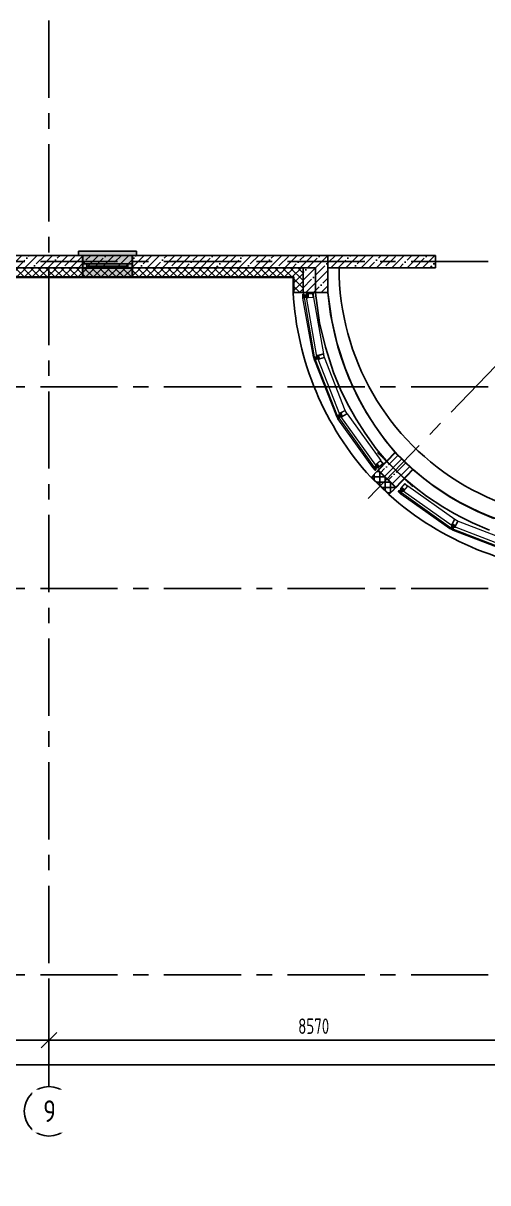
# Model space of a CAD drawing. Header units: millimetres. Extents: x -9318 to 9016603, y 0 to 838141.
# Drawn here: x 88989 to 96511, y 628245 to 647010 of the extents above; entities that cross this region are included whole.
import ezdxf
from ezdxf import colors
from ezdxf.entities.mleader import LeaderData, LeaderLine
from ezdxf.math import Vec2, Vec3

# ---------------------------------------------------------------- set-up
doc = ezdxf.new("R2010")
doc.units = ezdxf.units.MM
doc.linetypes.add('CENTER', pattern=[2, 1.25, -0.25, 0.25, -0.25])
doc.layers.get('Defpoints').update_dxf_attribs({"color": 8})
for name, color, linetype, lineweight in [('АР_Перегородки витражные', 152, 'Continuous', 13), ('АР_Сущ Несущая стена', 202, 'Continuous', 30), ('АР_Штриховка монолит', 250, 'Continuous', 9)]:
    doc.layers.add(name, color=color, linetype=linetype, lineweight=lineweight)
doc.styles.add('ISOCPEUR', font='isocpeur.ttf', dxfattribs={"width": 0.7})
doc.styles.add('ГОСТ 2.304', font='isocpeur.ttf', dxfattribs={"width": 0.7})
doc.dimstyles.new('СПДС', dxfattribs={"dimscale": 100, "dimtxt": 2.5, "dimasz": 2.5, "dimexe": 1.5, "dimexo": 0, "dimgap": 1, "dimtad": 1, "dimdec": 0, "dimrnd": 1, "dimtxsty": 'ГОСТ 2.304', "dimblk": 'OBLIQUE', "dimcen": 2.5, "dimdle": 1.5, "dimadec": 0, "dimazin": 2, "dimtfac": 0.75, "dimtdec": 0, "dimtmove": 1, "dimatfit": 3, "dimfxl": 1, "dimtolj": 1, "dimarcsym": 1})
pattern_1 = [(335.76716334, (-69115.3163, 318510.941), (0.651582564, 1.447617495), []), (65.76716334, (-69115.3163, 318510.941), (-1.447617495, 0.651582564), [])]
pattern_2 = [(45, (-881264.54, 680766.49), (-61.871843, 61.871843), []), (135, (-881264.54, 680766.49), (-61.871843, -61.871843), [])]

# ---------------------------------------------------------------- blocks, each defined once
blk = doc.blocks.new('*U432')
h = blk.add_hatch(color=8)
h.dxf.hatch_style = 1
h.paths.add_polyline_path([(-870, -210), (70, -210), (70, -140), (0, -140), (0, 220), (-800, 220), (-800, -140), (-870, -140)])
at = {"color": 8, "lineweight": 30}
for p, q in [((-800, -140), (-800, 220)), ((0, -140), (0, 220))]:
    blk.add_line(p, q, dxfattribs=at)
at = {"color": 8}
for p, q in [((0, 220), (-800, 220)), ((-800, 70), (0, 70)), ((-800, 0), (0, 0)), ((-730, 0), (-730, 70)), ((-730, 35), (-70, 35)), ((-70, 0), (-70, 70)), ((-870, -210), (-870, -140)), ((-870, -140), (-800, -140)), ((0, -140), (70, -140)), ((70, -210), (70, -140)), ((-870, -210), (70, -210))]:
    blk.add_line(p, q, dxfattribs=at)
blk = doc.blocks.new('_Oblique')
at = {"color": 8, "linetype": 'ByBlock', "lineweight": -2}
blk.add_line((-0.5, -0.5), (0.5, 0.5), dxfattribs=at)
blk = doc.blocks.new('*D1527')
at = {"color": 8, "lineweight": -2, "ltscale": 100, "transparency": 16777216}
for p, q in [((89407, 631396), (89407, 630404)), ((84952, 631077), (84952, 630404)), ((84802, 630554), (89557, 630554))]:
    blk.add_line(p, q, dxfattribs=at)
at = {"layer": 'Defpoints', "color": 0, "ltscale": 100, "transparency": 16777216}
for p in [(89407, 631396), (84952, 631077), (89407, 630554)]:
    blk.add_point(p, dxfattribs=at)
at = {"color": 8, "lineweight": -2, "ltscale": 100, "transparency": 16777216, "xscale": 250, "yscale": 250, "zscale": 250, "rotation": 180}
blk.add_blockref('_Oblique', (84952, 630554), dxfattribs=at)
at = {"color": 8, "lineweight": -2, "ltscale": 100, "transparency": 16777216, "xscale": 250, "yscale": 250, "zscale": 250}
blk.add_blockref('_Oblique', (89407, 630554), dxfattribs=at)
at = {"color": 8, "ltscale": 100, "transparency": 16777216, "insert": (87180, 630779), "char_height": 250, "attachment_point": 5, "style": 'ГОСТ 2.304'}
blk.add_mtext('\\A1;4455', dxfattribs=at)
blk = doc.blocks.new('*D1528')
at = {"color": 8, "lineweight": -2, "ltscale": 100, "transparency": 16777216}
for p, q in [((89407, 631396), (89407, 630404)), ((97977, 631396), (97977, 630404)), ((89257, 630554), (98127, 630554))]:
    blk.add_line(p, q, dxfattribs=at)
at = {"layer": 'Defpoints', "color": 0, "ltscale": 100, "transparency": 16777216}
for p in [(89407, 631396), (97977, 631396), (97977, 630554)]:
    blk.add_point(p, dxfattribs=at)
at = {"color": 8, "lineweight": -2, "ltscale": 100, "transparency": 16777216, "xscale": 250, "yscale": 250, "zscale": 250, "rotation": 180}
blk.add_blockref('_Oblique', (89407, 630554), dxfattribs=at)
at = {"color": 8, "lineweight": -2, "ltscale": 100, "transparency": 16777216, "xscale": 250, "yscale": 250, "zscale": 250}
blk.add_blockref('_Oblique', (97977, 630554), dxfattribs=at)
at = {"color": 8, "ltscale": 100, "transparency": 16777216, "insert": (93692, 630779), "char_height": 250, "attachment_point": 5, "style": 'ГОСТ 2.304'}
blk.add_mtext('\\A1;8570', dxfattribs=at)
blk = doc.blocks.new('*D1554')
at = {"color": 8, "lineweight": -2, "ltscale": 100, "transparency": 16777216}
for p, q in [((63682, 630152), (132397, 630152)), ((63832, 629827), (63832, 630302)), ((132247, 629827), (132247, 630302))]:
    blk.add_line(p, q, dxfattribs=at)
at = {"layer": 'Defpoints', "color": 0, "ltscale": 100, "transparency": 16777216}
for p in [(132247, 630152), (63832, 629827), (132247, 629827)]:
    blk.add_point(p, dxfattribs=at)
at = {"color": 8, "lineweight": -2, "ltscale": 100, "transparency": 16777216, "xscale": 250, "yscale": 250, "zscale": 250, "rotation": 180}
blk.add_blockref('_Oblique', (63832, 630152), dxfattribs=at)
at = {"color": 8, "lineweight": -2, "ltscale": 100, "transparency": 16777216, "xscale": 250, "yscale": 250, "zscale": 250}
blk.add_blockref('_Oblique', (132247, 630152), dxfattribs=at)
at = {"color": 8, "ltscale": 100, "transparency": 16777216, "insert": (98040, 630377), "char_height": 250, "attachment_point": 5, "style": 'ГОСТ 2.304'}
blk.add_mtext('\\A1;68415', dxfattribs=at)
blk = doc.blocks.new('_DotSmall')
at = {"color": 8, "linetype": 'ByBlock', "const_width": 0.5}
blk.add_lwpolyline([(-0.0625, 0, 1), (0.0625, 0, 1)], format="xyb", close=True, dxfattribs=at)
blk = doc.blocks.new('стойка витр.')
h = blk.add_hatch()
h.set_pattern_fill('ANSI37', color=8, scale=0.5, angle=-69.2328)
h.set_pattern_definition(pattern_1)
edge = h.paths.add_edge_path()
edge.add_line((-23, 14), (-23, 15))
edge.add_arc((-23, 15), 0.427, 20.7605, 72.3)
edge.add_arc((-23, 16), 0.427, 110.764, 252.288, ccw=False)
edge.add_line((-23, 16), (-22, 16))
edge.add_arc((-22, 16), 0.183, 20.749, 110.7854, ccw=False)
edge.add_line((-22, 16), (-22, 16))
edge.add_arc((-22, 16), 0.183, 200.7666, 335.778)
edge.add_line((-22, 16), (-21, 18))
edge.add_arc((-22, 18), 0.637, 344.3928, 381.7249)
edge.add_line((-21, 18), (-23, 22))
edge.add_arc((-23, 22), 0.637, 19.8094, 57.1415)
edge.add_line((-23, 22), (-24, 23))
edge.add_arc((-24, 23), 0.183, 65.7564, 200.7677)
edge.add_line((-25, 23), (-24, 23))
edge.add_arc((-25, 23), 0.183, -69.251, 20.7854, ccw=False)
edge.add_line((-25, 23), (-26, 22))
edge.add_arc((-26, 23), 0.427, 149.2464, 290.7703, ccw=False)
edge.add_arc((-27, 23), 0.427, 329.2344, 380.7738)
edge.add_line((-26, 23), (-27, 24))
edge.add_arc((-27, 24), 0.183, 20.749, 110.7854)
edge.add_line((-27, 24), (-33, 22))
edge.add_arc((-33, 21), 0.306, 107.612, 200.6883)
edge.add_line((-34, 21), (-33, 21))
edge.add_arc((-33, 21), 0.304, 200.7453, 225.8124)
edge.add_line((-33, 21), (-32, 19))
edge.add_arc((-32, 19), 0.305, -108.8628, 45.7814, ccw=False)
edge.add_arc((-29, 28), 9.95, 231.9543, 250.0412, ccw=False)
edge.add_arc((-35, 20), 0.4, 42.3093, 119.225)
edge.add_arc((-35, 20), 0.602, 134.395, 228.6478)
edge.add_arc((-29, 28), 11, 232.0873, 240.8889)
edge.add_arc((-37, 13), 6.09, 40.7589, 60.6144, ccw=False)
edge.add_arc((-33, 17), 0.305, -34.8959, 41.6027, ccw=False)
edge.add_line((-32, 16), (-33, 16))
edge.add_arc((-33, 16), 0.305, 145.1101, 256.4243)
edge.add_line((-33, 15), (-32, 15))
edge.add_arc((-32, 15), 0.305, -34.8899, 76.4243, ccw=False)
edge.add_line((-32, 15), (-32, 14))
edge.add_arc((-32, 14), 0.305, 145.1101, 256.4243)
edge.add_line((-32, 13), (-31, 13))
edge.add_arc((-31, 13), 0.305, -24.2247, 76.4204, ccw=False)
edge.add_line((-31, 13), (-32, 11))
edge.add_arc((-31, 11), 0.305, 155.7711, 290.7403)
edge.add_line((-31, 11), (-23, 14))
edge.add_arc((-23, 14), 0.183, 290.749, 380.749)
edge = h.paths.add_edge_path(flags=16)
edge.add_line((-23, 21), (-22, 19))
edge.add_arc((-23, 18), 0.541, -69.2328, 20.7672, ccw=False)
edge.add_line((-23, 18), (-23, 18))
edge.add_arc((-24, 18), 0.541, 200.7672, 290.7672, ccw=False)
edge.add_line((-24, 18), (-25, 20))
edge.add_arc((-25, 20), 0.541, 110.7672, 200.7672, ccw=False)
edge.add_line((-25, 21), (-24, 21))
edge.add_arc((-24, 21), 0.541, 20.7672, 110.7672, ccw=False)
edge = h.paths.add_edge_path(flags=16)
edge.add_line((-27, 20), (-26, 17))
edge.add_arc((-26, 17), 0.541, -69.2328, 20.7672, ccw=False)
edge.add_line((-26, 16), (-28, 15))
edge.add_arc((-28, 16), 0.541, 200.7672, 290.7672, ccw=False)
edge.add_line((-29, 15), (-30, 19))
edge.add_arc((-30, 19), 0.541, 110.7672, 200.7672, ccw=False)
edge.add_line((-30, 20), (-28, 21))
edge.add_arc((-27, 20), 0.541, 20.7672, 110.7672, ccw=False)
h = blk.add_hatch()
h.set_pattern_fill('ANSI37', color=8, scale=0.5, angle=-69.2328)
h.set_pattern_definition([(335.76716334, (-69115.9168, 318510.7132), (0.651582564, 1.447617495), []), (65.76716334, (-69115.9168, 318510.7132), (-1.447617495, 0.651582564), [])])
edge = h.paths.add_edge_path()
edge.add_arc((-61, -46), 0.549, 155.7657, 200.7672)
edge.add_line((-62, -46), (-61, -44))
edge.add_arc((-61, -44), 0.183, 20.7672, 155.7657)
edge.add_line((-61, -44), (-61, -45))
edge.add_arc((-61, -45), 0.183, 200.7672, 290.7672)
edge.add_line((-61, -45), (-59, -44))
edge.add_arc((-60, -44), 0.427, -69.2328, 72.2936)
edge.add_arc((-59, -43), 0.427, 200.7672, 252.2936)
edge.add_line((-60, -43), (-63, -35))
edge.add_arc((-63, -34), 0.305, 110.7672, 200.7672)
edge.add_line((-63, -34), (-61, -33))
edge.add_arc((-60, -34), 0.304, 76.4029, 110.7672)
edge.add_line((-60, -33), (-60, -34))
edge.add_arc((-108, -56), 53, 16.7114, 24.8229)
edge.add_line((-57, -41), (-58, -41))
edge.add_arc((-58, -41), 0.305, 145.1109, 256.4234)
edge.add_line((-58, -42), (-57, -42))
edge.add_arc((-57, -42), 0.305, -34.8891, 76.4234)
edge.add_line((-57, -42), (-57, -43))
edge.add_arc((-57, -43), 0.305, 145.1109, 256.4234)
edge.add_line((-57, -44), (-56, -44))
edge.add_arc((-56, -44), 0.305, -34.8891, 76.4234)
edge.add_line((-56, -44), (-56, -45))
edge.add_arc((-56, -45), 0.305, 145.1109, 256.4234)
edge.add_line((-56, -46), (-55, -46))
edge.add_arc((-56, -46), 0.305, -34.8891, 76.4234)
edge.add_line((-55, -46), (-56, -47))
edge.add_arc((-56, -47), 0.305, 145.1109, 256.4234)
edge.add_line((-56, -47), (-55, -48))
edge.add_arc((-55, -48), 0.305, -34.8891, 76.4234)
edge.add_line((-55, -48), (-55, -49))
edge.add_arc((-55, -49), 0.305, 145.1109, 256.4234)
edge.add_line((-55, -49), (-54, -50))
edge.add_arc((-54, -50), 0.305, -34.8891, 76.4234)
edge.add_line((-54, -50), (-54, -51))
edge.add_arc((-54, -51), 0.305, 145.1109, 256.4234)
edge.add_line((-54, -51), (-53, -51))
edge.add_arc((-53, -52), 0.305, -43.6751, 76.4279)
edge.add_line((-53, -52), (-54, -53))
edge.add_arc((-54, -53), 0.305, 136.3286, 262.7471)
edge.add_arc((-55, -61), 7.99, 59.586, 82.7471)
edge.add_arc((-51, -54), 0.305, 253.291, 419.586)
edge.add_arc((-53, -61), 6.03, 73.291, 110.7672)
edge.add_line((-55, -55), (-55, -55))
edge.add_arc((-55, -55), 0.427, 200.7672, 290.7672)
edge.add_line((-55, -55), (-57, -51))
edge.add_arc((-56, -51), 0.427, 149.2366, 200.7672)
edge.add_arc((-57, -51), 0.427, -30.7634, 40.0143)
edge.add_arc((-57, -51), 0.427, 40.0005, 110.7672)
edge.add_line((-57, -50), (-58, -51))
edge.add_arc((-58, -51), 0.183, 110.7672, 200.7672)
edge.add_line((-58, -51), (-58, -51))
edge.add_arc((-59, -51), 0.183, 245.7686, 380.7672)
edge.add_line((-59, -51), (-60, -51))
edge.add_arc((-60, -50), 0.549, 200.7672, 245.7686)
edge.add_line((-60, -50), (-62, -46))
edge = h.paths.add_edge_path(flags=16)
edge.add_arc((-59, -49), 0.541, 200.7672, 290.7672)
edge.add_line((-61, -47), (-60, -49))
edge.add_arc((-60, -47), 0.541, 110.7672, 200.7672)
edge.add_line((-59, -46), (-60, -46))
edge.add_arc((-59, -46), 0.541, 20.7672, 110.7672)
edge.add_line((-58, -48), (-59, -46))
edge.add_arc((-58, -49), 0.541, -69.2328, 20.7672)
edge.add_line((-59, -50), (-58, -49))
h = blk.add_hatch()
h.set_pattern_fill('ANSI37', color=8, scale=0.5, angle=-69.2328)
h.set_pattern_definition(pattern_1)
edge = h.paths.add_edge_path()
edge.add_line((-8, -26), (-7, -27))
edge.add_arc((-8, -27), 0.427, -30.7656, 20.7738, ccw=False)
edge.add_arc((-7, -27), 0.427, 149.2464, 290.7703)
edge.add_line((-7, -28), (-6, -27))
edge.add_arc((-6, -27), 0.183, 290.749, 380.7854)
edge.add_line((-6, -27), (-6, -27))
edge.add_arc((-6, -27), 0.183, 65.7564, 200.7677, ccw=False)
edge.add_line((-5, -27), (-4, -27))
edge.add_arc((-4, -28), 0.637, 19.8094, 57.1415, ccw=False)
edge.add_line((-4, -28), (-2, -31))
edge.add_arc((-3, -32), 0.637, -15.6072, 21.7249, ccw=False)
edge.add_line((-2, -32), (-3, -33))
edge.add_arc((-3, -33), 0.183, 200.7666, 335.778, ccw=False)
edge.add_line((-3, -33), (-3, -33))
edge.add_arc((-3, -33), 0.183, 20.749, 110.7854)
edge.add_line((-3, -33), (-4, -34))
edge.add_arc((-4, -34), 0.427, 110.764, 252.288)
edge.add_arc((-5, -35), 0.427, 20.7605, 72.3, ccw=False)
edge.add_line((-4, -35), (-4, -36))
edge.add_arc((-4, -36), 0.183, -69.251, 20.7854, ccw=False)
edge.add_line((-4, -36), (-11, -38))
edge.add_arc((-11, -38), 0.306, 200.846, 293.9223, ccw=False)
edge.add_line((-11, -38), (-11, -38))
edge.add_arc((-11, -37), 0.304, 175.722, 200.789, ccw=False)
edge.add_line((-11, -37), (-11, -35))
edge.add_arc((-12, -35), 0.305, 355.7529, 510.3972)
edge.add_arc((-3, -40), 9.95, 151.4932, 169.58)
edge.add_arc((-13, -38), 0.4, 282.3093, 359.225, ccw=False)
edge.add_arc((-13, -38), 0.602, 172.8865, 267.1393, ccw=False)
edge.add_arc((-3, -40), 11, 160.6454, 169.447, ccw=False)
edge.add_arc((-19, -34), 6.09, 340.92, 360.7754)
edge.add_arc((-13, -34), 0.305, 359.9316, 436.4302)
edge.add_line((-13, -34), (-14, -34))
edge.add_arc((-14, -33), 0.305, 145.1101, 256.4243, ccw=False)
edge.add_line((-14, -33), (-14, -32))
edge.add_arc((-14, -32), 0.305, 325.1101, 436.4243)
edge.add_line((-14, -32), (-15, -32))
edge.add_arc((-15, -31), 0.305, 145.1101, 256.4243, ccw=False)
edge.add_line((-15, -31), (-14, -30))
edge.add_arc((-15, -30), 0.305, 325.1139, 425.759)
edge.add_line((-15, -30), (-16, -29))
edge.add_arc((-16, -29), 0.305, 110.794, 245.7633, ccw=False)
edge.add_line((-16, -29), (-8, -26))
edge.add_arc((-8, -26), 0.183, 20.7854, 110.7854, ccw=False)
edge = h.paths.add_edge_path(flags=16)
edge.add_line((-3, -31), (-4, -29))
edge.add_arc((-5, -29), 0.541, 20.7672, 110.7672)
edge.add_line((-5, -28), (-6, -29))
edge.add_arc((-6, -29), 0.541, 110.7672, 200.7672)
edge.add_line((-6, -29), (-5, -32))
edge.add_arc((-5, -32), 0.541, 200.7672, 290.7672)
edge.add_line((-5, -32), (-4, -32))
edge.add_arc((-4, -31), 0.541, 290.7672, 380.7672)
edge = h.paths.add_edge_path(flags=16)
edge.add_line((-7, -33), (-8, -29))
edge.add_arc((-9, -30), 0.541, 20.7672, 110.7672)
edge.add_line((-9, -29), (-11, -30))
edge.add_arc((-11, -31), 0.541, 110.7672, 200.7672)
edge.add_line((-11, -31), (-10, -34))
edge.add_arc((-10, -34), 0.541, 200.7672, 290.7672)
edge.add_line((-9, -35), (-7, -34))
edge.add_arc((-7, -33), 0.541, 290.7672, 380.7672)
at = {"color": 8, "lineweight": 0, "ltscale": 100, "transparency": 33554687}
for points in [[(-69, -58), (-90, -2), (-90, -1), (-89, -1), (-89, -1), (-88, -3), (-87, -3), (-87, -3), (-86, -3), (-87, -1), (-87, 0), (-82, 2), (-81, 1), (-80, 1), (-77, 4), (-78, 5), (-90, 0), (-91, -2), (-70, -59), (-68, -60), (-55, -55), (-55, -54), (-59, -54), (-59, -54), (-60, -56), (-65, -58), (-66, -57), (-67, -55), (-67, -55), (-68, -55), (-68, -56), (-67, -58), (-67, -58), (-68, -59)], [(66, 59), (-27, 24), (-26, 22), (-25, 22), (-25, 22), (-25, 23), (-21, 25), (-19, 21), (-19, 21), (-19, 21), (-18, 17), (-22, 16), (-23, 17), (-23, 16), (-23, 16), (-23, 14), (-17, 16), (-16, 17), (-15, 20), (-15, 20), (-17, 24), (-17, 25), (-17, 25), (-14, 27), (-12, 26), (-4, 5), (-5, 4), (-33, -7), (-33, -7), (-32, -8), (-31, -9), (-30, -9), (-30, -9), (-29, -9), (-29, -8), (-28, -9), (-27, -8), (-27, -8), (-26, -8), (-25, -7), (-25, -7), (-25, -7), (-24, -7), (-24, -6), (-23, -7), (-22, -6), (-22, -6), (-21, -6), (-20, -6), (-20, -5), (-20, -5), (-19, -5), (-18, -4), (-18, -5), (-17, -4), (-15, -5), (-15, -6), (-16, -8), (-16, -9), (-16, -8), (-17, -9), (-18, -9), (-18, -9), (-19, -9), (-19, -10), (-20, -10), (-21, -10), (-21, -11), (-21, -10), (-23, -11), (-23, -11), (-23, -11), (-24, -11), (-24, -12), (-25, -12), (-26, -12), (-26, -13), (-26, -12), (-28, -13), (-28, -13), (-28, -13), (-29, -13), (-29, -14), (-30, -15), (-29, -16), (-29, -16), (-1, -6), (0, -6), (8, -28), (8, -29), (4, -31), (3, -30), (3, -29), (2, -25), (2, -25), (-1, -23), (-2, -23), (-8, -25), (-7, -27), (-6, -28), (-6, -27), (-6, -26), (-2, -25), (0, -28), (0, -28), (0, -29), (1, -32), (-4, -34), (-4, -33), (-4, -33), (-5, -34), (-4, -36), (89, -1), (89, 1), (67, 59)], [(64, 56), (85, 0), (11, -28), (-11, 28)]]:
    blk.add_lwpolyline(points, close=True, dxfattribs=at)
for points in [[(-74, -6), (-74, -6), (-75, -6), (-74, -7), (-77, -8, -0.414362), (-77, -8), (-79, -2, -0.414326), (-79, 0), (-77, 0), (-77, -1), (-76, 0), (-76, 0), (-77, 3, 0.551224), (-78, 4), (-80, 1, -0.267349), (-81, 1), (-82, 1, 0.249629), (-83, 1), (-86, -2, 0.827043), (-86, -3), (-82, -2, -0.414326), (-81, -2), (-78, -9, 0.414326), (-77, -10), (-76, -9, -0.082799), (-72, -16), (-68, -26), (-68, -26), (-68, -26), (-65, -35, -0.082799), (-63, -43), (-64, -44, 0.414326), (-65, -45), (-62, -52, -0.414326), (-62, -53), (-66, -55, 0.827043), (-66, -56), (-61, -56, 0.249629), (-61, -55), (-60, -54, -0.267349), (-59, -54), (-56, -54, 0.551224), (-56, -54), (-57, -51), (-57, -50), (-58, -50), (-58, -51), (-59, -52, -0.414326), (-60, -51), (-63, -45, -0.414362), (-63, -45), (-60, -44), (-60, -45), (-60, -45), (-59, -44)], [(-74, 3, 0.57795), (-74, 4), (-75, 4, -0.615334), (-75, 4, 0.101403), (-74, 7, 0.887085), (-74, 7, -0.164997), (-77, 5), (-77, 5, 0.414304), (-78, 4), (-76, 1, 0.228696), (-76, 1, -0.319049), (-76, 0, -0.319002), (-76, 0), (-77, -1, -0.4144), (-77, -1), (-78, 0, 0.668339), (-78, 0), (-79, -2, 0.198883), (-79, -2), (-77, -6, 0.198883), (-77, -7), (-75, -7, 0.668339), (-75, -7), (-75, -7, -0.4144), (-75, -7), (-74, -6, -0.710202), (-73, -7, 0.228696), (-73, -7), (-70, -16, 0.414362), (-70, -16), (-67, -15, 0.151171), (-67, -15), (-67, -15, 0.035408), (-70, -8), (-71, -7, -0.527868), (-71, -7), (-70, -6, 0.527868), (-71, -6), (-72, -5, -0.527868), (-72, -5), (-71, -4, 0.527868), (-71, -4), (-72, -4, -0.527868), (-72, -3), (-72, -2, 0.527868), (-72, -2), (-73, -2, -0.527868), (-73, -1), (-73, 0, 0.527868), (-73, 0), (-74, 0, -0.527868), (-74, 1), (-73, 1, 0.527868), (-74, 2), (-74, 2, -0.527868), (-75, 3)], [(-23, 14), (-23, 15, 0.228752), (-23, 15, -0.710164), (-23, 16), (-22, 16, -0.4144), (-22, 16), (-22, 16, 0.66825), (-22, 16), (-21, 18, 0.164348), (-21, 18), (-23, 22, 0.164348), (-23, 22), (-24, 23, 0.66825), (-25, 23), (-24, 23, -0.4144), (-25, 23), (-26, 22, -0.710164), (-26, 23, 0.228752), (-26, 23), (-27, 24, 0.4144), (-27, 24), (-33, 22, 0.430028), (-34, 21), (-33, 21, 0.109814), (-33, 21), (-32, 19, -0.800036), (-32, 18, -0.079083), (-35, 20, 0.348803), (-35, 20, 0.436125), (-35, 19, 0.038423), (-34, 18, -0.086853), (-32, 17, -0.346763), (-32, 16), (-33, 16, 0.527877), (-33, 15), (-32, 15, -0.527877), (-32, 15), (-32, 14, 0.527877), (-32, 13), (-31, 13, -0.469739), (-31, 13), (-32, 11, 0.667984), (-31, 11), (-23, 14, 0.414214)], [(-32, -8), (-33, -7, 0.523933), (-33, -7), (-64, -19, 0.414326), (-65, -20), (-64, -21, 0.410627), (-63, -21), (-63, -21, 0.492552), (-63, -21), (-63, -20, -0.441111), (-63, -20), (-61, -19, -0.208057), (-60, -19, -0.000016), (-57, -21, -0.439819), (-56, -22, -0.000016), (-58, -25, -0.208057), (-58, -26), (-60, -27, -0.441111), (-60, -26), (-61, -26, 0.492552), (-61, -26), (-61, -26, 0.410627), (-62, -27), (-61, -28, 0.414326), (-61, -28), (-30, -17, 0.523933), (-29, -16), (-30, -15)], [(-53, -51, -0.57795), (-53, -52), (-54, -53, 0.615334), (-54, -53, -0.101403), (-51, -54, -0.887085), (-51, -55, 0.164997), (-55, -55), (-55, -55, -0.414304), (-55, -55), (-57, -51, -0.228696), (-57, -51, 0.319049), (-57, -50, 0.319002), (-57, -50), (-58, -51, 0.4144), (-58, -51), (-58, -51, -0.668339), (-59, -51), (-60, -51, -0.198883), (-60, -50), (-62, -46, -0.198883), (-62, -46), (-61, -44, -0.668339), (-61, -44), (-61, -45, 0.4144), (-61, -45), (-59, -44, 0.710202), (-59, -43, -0.228696), (-60, -43), (-63, -35, -0.414362), (-63, -34), (-61, -33, -0.151171), (-60, -33), (-60, -34, -0.035408), (-57, -41), (-58, -41, 0.527868), (-58, -42), (-57, -42, -0.527868), (-57, -42), (-57, -43, 0.527868), (-57, -44), (-56, -44, -0.527868), (-56, -44), (-56, -45, 0.527868), (-56, -46), (-55, -46, -0.527868), (-55, -46), (-56, -47, 0.527868), (-56, -47), (-55, -48, -0.527868), (-55, -48), (-55, -49, 0.527868), (-55, -49), (-54, -50, -0.527868), (-54, -50), (-54, -51, 0.527868), (-54, -51)], [(-8, -26), (-7, -27, -0.228752), (-7, -27, 0.710164), (-7, -28), (-6, -27, 0.4144), (-6, -27), (-6, -27, -0.66825), (-5, -27), (-4, -27, -0.164348), (-4, -28), (-2, -31, -0.164348), (-2, -32), (-3, -33, -0.66825), (-3, -33), (-3, -33, 0.4144), (-3, -33), (-4, -34, 0.710164), (-4, -34, -0.228752), (-4, -35), (-4, -36, -0.4144), (-4, -36), (-11, -38, -0.430028), (-11, -38), (-11, -38, -0.109814), (-11, -37), (-11, -35, 0.800036), (-12, -35, 0.079083), (-13, -38, -0.348803), (-13, -38, -0.436125), (-14, -38, -0.038423), (-13, -36, 0.086853), (-13, -34, 0.346763), (-13, -34), (-14, -34, -0.527877), (-14, -33), (-14, -32, 0.527877), (-14, -32), (-15, -32, -0.527877), (-15, -31), (-14, -30, 0.469739), (-15, -30), (-16, -29, -0.667984), (-16, -29), (-8, -26, -0.414214)]]:
    blk.add_lwpolyline(points, format="xyb", close=True, dxfattribs=at)
for points in [[(-72, 0), (-73, 0)], [(-70, -6), (-69, -6), (-31, 9), (-31, 9), (-31, 11)], [(-27, 24), (-27, 24)], [(-23, 14), (-23, 14)], [(-56, -42), (-56, -41), (-17, -27), (-17, -27), (-16, -29)]]:
    blk.add_lwpolyline(points, dxfattribs=at)
at = {"color": 8}
blk.add_lwpolyline([(-73, 0), (-55, -48), (-54, -48), (-72, 0)], close=True, dxfattribs=at)
for points in [[(-27, 20), (-26, 17, -0.414214), (-26, 16), (-28, 15, -0.414214), (-29, 15), (-30, 19, -0.414214), (-30, 20), (-28, 21, -0.414214)], [(-23, 21), (-22, 19, -0.414214), (-23, 18), (-23, 18, -0.414214), (-24, 18), (-25, 20, -0.414214), (-25, 21), (-24, 21, -0.414214)], [(-75, -2), (-74, -4, -0.414214), (-75, -5), (-76, -5, -0.414214), (-77, -5), (-78, -3, -0.414214), (-77, -2), (-76, -2, -0.414214)], [(-58, -48), (-59, -46, 0.414214), (-59, -46), (-60, -46, 0.414214), (-61, -47), (-60, -49, 0.414214), (-59, -50), (-58, -49, 0.414214)], [(-7, -33), (-8, -29, 0.414214), (-9, -29), (-11, -30, 0.414214), (-11, -31), (-10, -34, 0.414214), (-9, -35), (-7, -34, 0.414214)], [(-3, -31), (-4, -29, 0.414214), (-5, -28), (-6, -29, 0.414214), (-6, -29), (-5, -32, 0.414214), (-5, -32), (-4, -32, 0.414214)]]:
    blk.add_lwpolyline(points, format="xyb", close=True, dxfattribs=at)
at = {"color": 8, "lineweight": 0, "ltscale": 100, "transparency": 33554687}
blk.add_arc((-33, 21), 0.305, 110.7562, 200.7779, dxfattribs=at)
blk = doc.blocks.new('A$Ccadbda81')
at = {"layer": 'АР_Перегородки витражные', "color": 8}
for p, q in [((89, -1005), (-114, -61)), ((-95, -53), (104, -1006)), ((145, -997), (-54, -43)), ((55, -46), (251, -953)), ((108, -1064), (489, -1941)), ((508, -1935), (124, -1053)), ((163, -1037), (546, -1918)), ((636, -1855), (270, -1012)), ((1113, -2760), (520, -1993)), ((533, -1980), (1130, -2751)), ((1163, -2725), (567, -1955)), ((666, -1908), (1236, -2643))]:
    blk.add_line(p, q, dxfattribs=at)
at = {"layer": 'АР_Перегородки витражные', "color": 8, "xscale": -1}
for p, rotation in [((-31, -22), 206.0439613467204), ((1196, -2723), 244.0437384224219)]:
    blk.add_blockref('стойка витр.', p, dxfattribs=dict(at, rotation=rotation))
at = {"layer": 'АР_Перегородки витражные', "color": 8}
for p, rotation in [((181, -1008), 357.0718620546067), ((579, -1924), 9.301548555461455)]:
    blk.add_blockref('стойка витр.', p, dxfattribs=dict(at, rotation=rotation))
blk = doc.blocks.new('A$C81a96c4f')
at = {"layer": 'АР_Штриховка монолит', "ltscale": 100}
h = blk.add_hatch(dxfattribs=at)
h.set_pattern_fill('ANSI35', color=8, scale=700)
h.set_pattern_definition([(45, (-977645.9, 95082.39), (-123.743687, 123.743687), []), (45, (-977522.15, 95082.39), (-123.743687, 123.743687), [218.75, -43.75, 0, -43.75])])
h.paths.add_polyline_path([(-3166, -2990), (-3443, -3278), (-3156, -3556), (-2878, -3268)])
h = blk.add_hatch(dxfattribs=at)
h.set_pattern_fill('ANSI35', color=8, scale=700)
h.set_pattern_definition([(45, (-971324.91, 95091.84), (-123.743687, 123.743687), []), (45, (-971201.17, 95091.84), (-123.743687, 123.743687), [218.75, -43.75, 0, -43.75])])
h.paths.add_polyline_path([(3166, -2990), (2878, -3268), (3156, -3556), (3443, -3278)])
h = blk.add_hatch(dxfattribs=at)
h.set_pattern_fill('ANSI35', color=8, scale=700)
h.set_pattern_definition([(45, (177458.83, -66645.68), (-123.74369, 123.74369), []), (45, (177582.58, -66645.68), (-123.74369, 123.74369), [218.75, -43.75, 0, -43.75])])
h.paths.add_polyline_path([(200, -4350), (-200, -4350), (-200, -4750), (200, -4750)])
at = {"layer": 'АР_Сущ Несущая стена', "color": 8, "ltscale": 100}
for points in [[(-2878, -3268), (-3166, -2990), (-3443, -3278), (-3156, -3556)], [(2878, -3268), (3166, -2990), (3443, -3278), (3156, -3556)], [(-200, -4350), (200, -4350), (200, -4750), (-200, -4750)]]:
    blk.add_lwpolyline(points, close=True, dxfattribs=at)

msp = doc.modelspace()

# ---------------------------------------------------------------- hatches: boundary and pattern name
at = {"ltscale": 100}
h = msp.add_hatch(dxfattribs=at)
h.set_pattern_fill('ANSI37', color=256, scale=700)
h.set_pattern_definition(pattern_2)
edge = h.paths.add_edge_path()
edge.add_line((102822.35, 642652.96), (102972.82, 642652.96))
edge.add_arc((98182.8, 642950), 4799.23, 356.451462, 359.438356)
edge.add_line((102981.79, 642902.96), (111217.1, 642902.96))
edge.add_line((111217.1, 642902.96), (111217.1, 637712.96))
edge.add_line((111217.1, 637712.96), (119097.1, 637712.96))
edge.add_line((119097.1, 637712.96), (119097.1, 631362.96))
edge.add_line((119097.1, 631362.96), (132497.08, 631362.96))
edge.add_line((132497.08, 631362.96), (132497.11, 641372.96))
edge.add_line((132497.11, 641372.96), (126147.1, 641372.96))
edge.add_line((126147.1, 641372.96), (126147.1, 659242.96))
edge.add_line((126147.1, 659242.96), (115647.1, 659242.96))
edge.add_line((115647.1, 659242.96), (115647.1, 663207.96))
edge.add_line((115647.1, 663207.96), (80547.1, 663207.96))
edge.add_line((80547.1, 663207.96), (80547.1, 659242.96))
edge.add_line((80547.1, 659242.96), (75721.91, 659242.96))
edge.add_line((75721.91, 659242.96), (75721.91, 659092.96))
edge.add_line((75721.91, 659092.96), (80697.1, 659092.96))
edge.add_line((80697.1, 659092.96), (80697.1, 663057.96))
edge.add_line((80697.1, 663057.96), (115497.1, 663057.96))
edge.add_line((115497.1, 663057.96), (115497.1, 659092.96))
edge.add_line((115497.1, 659092.96), (125997.1, 659092.96))
edge.add_line((125997.1, 659092.96), (125997.1, 641222.96))
edge.add_line((125997.1, 641222.96), (132347.11, 641222.96))
edge.add_line((132347.11, 641222.96), (132347.08, 631512.96))
edge.add_line((132347.08, 631512.96), (119247.1, 631512.96))
edge.add_line((119247.1, 631512.96), (119247.1, 637862.96))
edge.add_line((119247.1, 637862.96), (111367.1, 637862.96))
edge.add_line((111367.1, 637862.96), (111367.1, 643052.96))
edge.add_line((111367.1, 643052.96), (102831.79, 643052.96))
edge.add_arc((98019.62, 642966.45), 4812.95, -3.734574, 1.029927, ccw=False)
h = msp.add_hatch(dxfattribs=at)
h.set_pattern_fill('ANSI37', color=256, scale=700)
h.set_pattern_definition(pattern_2)
edge = h.paths.add_edge_path()
edge.add_line((93378.46, 642652.96), (93529.01, 642652.96))
edge.add_arc((98306.04, 642966.9), 4787.33, 178.970018, 183.760059, ccw=False)
edge.add_line((93519.48, 643052.96), (84952.1, 643052.96))
edge.add_line((84952.1, 643052.96), (84952.1, 637862.96))
edge.add_line((84952.1, 637862.96), (76832.1, 637862.96))
edge.add_line((76832.1, 637862.96), (76832.1, 631512.96))
edge.add_line((76832.1, 631512.96), (63732.1, 631512.96))
edge.add_line((63732.1, 631512.96), (63732.07, 641222.96))
edge.add_line((63732.07, 641222.96), (70082.1, 641222.96))
edge.add_line((70082.1, 641222.96), (70082.1, 659092.96))
edge.add_line((70082.1, 659092.96), (80697.1, 659092.96))
edge.add_line((80697.1, 659092.96), (80697.1, 659242.96))
edge.add_line((80697.1, 659242.96), (69932.1, 659242.96))
edge.add_line((69932.1, 659242.96), (69932.1, 641372.96))
edge.add_line((69932.1, 641372.96), (63582.07, 641372.96))
edge.add_line((63582.07, 641372.96), (63582.1, 631362.96))
edge.add_line((63582.1, 631362.96), (76982.1, 631362.96))
edge.add_line((76982.1, 631362.96), (76982.1, 637712.96))
edge.add_line((76982.1, 637712.96), (85102.1, 637712.96))
edge.add_line((85102.1, 637712.96), (85102.1, 642902.96))
edge.add_line((85102.1, 642902.96), (93369.48, 642902.96))
edge.add_arc((98168.65, 642950.17), 4799.4, 180.563657, 183.550446)
h = msp.add_hatch(dxfattribs=at)
h.set_pattern_fill('ANSI35', color=256, scale=700)
h.set_pattern_definition([(45, (-887755.71, 741612.85), (-123.743687, 123.743687), []), (45, (-887631.97, 741612.85), (-123.743687, 123.743687), [218.75, -43.75, 0, -43.75])])
h.paths.add_polyline_path([(93519.71, 642652.96), (93921.66, 642652.96), (93921.66, 643052.96), (95665.11, 643052.96), (95665.11, 643252.96), (84952.1, 643252.97), (84952.1, 643052.94), (93519.48, 643052.96)])
h = msp.add_hatch(dxfattribs=at)
h.set_pattern_fill('ANSI37', color=256, scale=700, angle=45)
h.set_pattern_definition([(90, (140697.79, 576407.274), (-87.5, 0), []), (180, (140697.79, 576407.274), (-7e-15, -87.5), [])])
h.paths.add_polyline_path([(95019.84, 639495.61), (94915.62, 639387.69), (94627.89, 639665.55), (94732.06, 639773.43)])

# ---------------------------------------------------------------- linework, layer by layer
at = {"linetype": 'CENTER', "ltscale": 1000}
for p, q in [((89407.1, 629801.69), (89407.1, 664109.16)), ((51268.34, 643152.96), (134865.51, 643152.96)), ((98177.1, 643052.96), (94571.82, 639319.58)), ((51268.34, 641122.96), (134865.51, 641122.96)), ((51268.34, 637862.96), (134865.51, 637862.96)), ((51268.34, 631612.96), (134865.51, 631612.96))]:
    msp.add_line(p, q, dxfattribs=at)
at = {"ltscale": 100}
for p, q in [((84952.1, 643252.96), (95665.11, 643252.96)), ((95665.11, 643052.96), (95665.11, 643252.96)), ((84952.1, 643052.96), (93519.48, 643052.96)), ((85102.1, 642902.96), (93369.48, 642902.96)), ((85112.1, 642892.96), (93359.48, 642892.96)), ((93921.66, 643052.96), (95665.11, 643052.96)), ((93359.48, 642652.96), (93921.66, 642652.96)), ((94620.94, 639658.36), (94732.09, 639773.46)), ((95019.82, 639495.59), (94908.68, 639380.5))]:
    msp.add_line(p, q, dxfattribs=at)
at = {"linetype": 'CENTER', "ltscale": 0.5}
msp.add_line((94724.35, 640061.99), (95293.2, 639512.66), dxfattribs=at)
at = {"ltscale": 100}
for points in [[(96608.9, 638994.58), (96345.86, 639105.84), (96179.93, 639186.81), (96061.06, 639250.29), (95886.59, 639352.3), (95635.99, 639518.89), (95473.91, 639640.66), (95300.33, 639784.91), (95156.49, 639923.84), (95044.91, 640031.58), (94862.15, 640247), (94688.57, 640486.88), (94549.39, 640706.16), (94418.28, 640941.87), (94310.89, 641163.54), (94200.93, 641429.02), (94073.39, 641818.59), (93984.8, 642199.14), (93922.81, 642652.82), (93922.81, 643252.96), (84752.1, 643252.96)], [(96536.85, 638807.9), (96262.99, 638923.73), (96088.93, 639008.67), (95963.44, 639075.69), (95780.67, 639182.56), (95520.47, 639355.53), (95349.85, 639483.71), (95166.76, 639635.86), (95017.55, 639779.98), (94898.83, 639894.62), (94704.65, 640123.5), (94522.97, 640374.57), (94377.43, 640603.87), (94240.75, 640849.59), (94128.35, 641081.61), (94013.23, 641359.54), (93880.59, 641764.7), (93787.9, 642162.85), (93722.81, 642639.22), (93722.81, 643052.96), (84952.1, 643052.96)], [(93359.48, 642652.96), (93359.48, 642892.96)], [(93369.48, 642652.96), (93369.48, 642902.96)], [(93519.48, 642652.96), (93519.48, 643052.96)], [(93921.66, 642652.96), (93921.66, 643052.96)], [(94733.59, 639775.04), (94677.97, 639717.44)], [(94620.94, 639658.36), (94908.68, 639380.5)], [(94627.89, 639665.55), (94915.62, 639387.69)], [(95021.32, 639497.17), (94965.63, 639439.48)]]:
    msp.add_lwpolyline(points, dxfattribs=at)
msp.add_lwpolyline([(95299.22, 639784.9), (95011.48, 640062.76), (94733.62, 639775.02), (95021.36, 639497.16)], close=True, dxfattribs=at)
at = {"ltscale": 0.5}
msp.add_circle((89407.1, 629401.69), 400, dxfattribs=at)
at = {"ltscale": 100}
for centre, radius, start, end in [((98176.73, 643052.51), 4073.78, 179.993748, 0.006228), ((98183.45, 642921.81), 4831.45, 183.189906, 222.410541), ((98478.4, 643045.79), 4573.63, 184.927309, 220.709278), ((98251.66, 643237.51), 4542.85, 229.464718, 266.535), ((98177.07, 643052.9), 4916.2, 228.331289, 267.668711)]:
    msp.add_arc(centre, radius, start, end, dxfattribs=at)

# ---------------------------------------------------------------- block references
at = {"xscale": -1, "rotation": 180}
msp.add_blockref('*U432', (90752.1, 643112.96), dxfattribs=at)
at = {"ltscale": 100, "rotation": 357.9999999999999}
msp.add_blockref('A$Ccadbda81', (93633.13, 642619.64), dxfattribs=at)
at = {"ltscale": 100}
msp.add_blockref('A$C81a96c4f', (98177.11, 643052.96), dxfattribs=at)
at = {"ltscale": 100, "xscale": -1, "rotation": 272.4330061418909}
msp.add_blockref('A$Ccadbda81', (97909.69, 638396.37), dxfattribs=at)

# ---------------------------------------------------------------- dimensions: what is measured, and where the dimension line sits
at = {"ltscale": 100}
for base, p1, p2, picture, middle in [((89407.1, 630554.36), (84952.1, 631077.4), (89407.1, 631396.13), '*D1527', (87179.6, 630779.36)), ((97977.1, 630554.36), (89407.1, 631396.13), (97977.1, 631396.13), '*D1528', (93692.1, 630779.36))]:
    dim = msp.add_linear_dim(base=base, p1=p1, p2=p2, dimstyle='СПДС', override={"dimclrd": 8, "dimclre": 8, "dimclrt": 8}, dxfattribs=at)
    dim.commit()
    dim.dimension.update_dxf_attribs({"geometry": picture, "text_midpoint": middle})

# ---------------------------------------------------------------- next in the draw order: texts
at = {"insert": (89312.43, 629579.46), "char_height": 350, "attachment_point": 1, "line_spacing_factor": 1.149209, "style": 'ГОСТ 2.304', "bg_fill": 2}
msp.add_mtext('{\\W0.8;9}', dxfattribs=at)

# ---------------------------------------------------------------- next in the draw order: dimensions: what is measured, and where the dimension line sits
at = {"ltscale": 100}
dim = msp.add_linear_dim(base=(132247.1, 630152.27), p1=(63832.1, 629826.69), p2=(132247.1, 629826.69), dimstyle='СПДС', override={"dimclrd": 8, "dimclre": 8, "dimclrt": 8}, dxfattribs=at)
dim.commit()
dim.dimension.update_dxf_attribs({"geometry": '*D1554', "text_midpoint": (98039.6, 630377.27)})

# ---------------------------------------------------------------- next in the draw order: leaders
ml = msp.add_multileader_mtext('Standard')
ml.set_content('+13,200', color=8, style='ISOCPEUR')
ml.set_leader_properties(color=8, linetype='Continuous', lineweight=-1)
ml.set_arrow_properties(name='DOTSMALL')
ml.build(insert=Vec2(0, 0))
ml.multileader.update_dxf_attribs({"has_text_frame": 1, "text_left_attachment_type": 4, "text_right_attachment_type": 4, "dogleg_length": 100, "arrow_head_size": 180})
ctx = ml.context
ctx.base_point, ctx.char_height, ctx.arrow_head_size, ctx.landing_gap_size, ctx.plane_origin = Vec3(93068.63, 826103.47), 250, 180, 50, Vec3(90907.41, 825512.23)
ctx.left_attachment, ctx.right_attachment = 4, 4
notes = []
notes.append((ctx, [(0, (0, 0, 0), (0, 0), (1, 0), 1, [])]))
ctx.mtext.insert, ctx.mtext.width, ctx.mtext.line_spacing_style, ctx.mtext.flow_direction = Vec3(93118.63, 826436.81), 852.697, 2, 5
ml = msp.add_multileader_mtext('Standard')
ml.set_content('+13,700', color=8, style='ISOCPEUR')
ml.set_leader_properties(color=8, linetype='Continuous', lineweight=-1)
ml.set_arrow_properties(name='DOTSMALL')
ml.build(insert=Vec2(0, 0))
ml.multileader.update_dxf_attribs({"has_text_frame": 1, "text_left_attachment_type": 4, "text_right_attachment_type": 4, "dogleg_length": 100, "arrow_head_size": 180})
ctx = ml.context
ctx.base_point, ctx.char_height, ctx.arrow_head_size, ctx.landing_gap_size, ctx.plane_origin = Vec3(118053.07, 658154.33), 250, 180, 50, Vec3(117803.7, 657493.51)
ctx.left_attachment, ctx.right_attachment = 4, 4
notes.append((ctx, [(0, (0, 0, 0), (0, 0), (1, 0), 1, [])]))
ctx.mtext.insert, ctx.mtext.width, ctx.mtext.line_spacing_style, ctx.mtext.flow_direction = Vec3(118103.07, 658487.66), 852.697, 2, 5
ml = msp.add_multileader_mtext('Standard')
ml.set_content('+15,850', color=8, style='ISOCPEUR')
ml.set_leader_properties(color=8, linetype='Continuous', lineweight=-1)
ml.set_arrow_properties(name='DOTSMALL')
ml.build(insert=Vec2(0, 0))
ml.multileader.update_dxf_attribs({"has_text_frame": 1, "text_left_attachment_type": 4, "text_right_attachment_type": 4, "dogleg_length": 100, "arrow_head_size": 180})
ctx = ml.context
ctx.base_point, ctx.char_height, ctx.arrow_head_size, ctx.landing_gap_size, ctx.plane_origin = Vec3(116043.29, 652621.27), 250, 180, 50, Vec3(116522.41, 649668.82)
ctx.left_attachment, ctx.right_attachment = 4, 4
notes.append((ctx, [(0, (0, 0, 0), (0, 0), (1, 0), 1, [])]))
ctx.mtext.insert, ctx.mtext.width, ctx.mtext.line_spacing_style, ctx.mtext.flow_direction = Vec3(116093.29, 652954.61), 852.697, 2, 5
for ctx, leaders in notes:
    for number, flags, end, landing, length, lines in leaders:
        leader = LeaderData()
        leader.index, (leader.has_last_leader_line, leader.has_dogleg_vector, leader.attachment_direction) = number, flags
        leader.last_leader_point, leader.dogleg_vector, leader.dogleg_length = Vec3(end), Vec3(landing), length
        for number, points, colour, breaks in lines:
            line = LeaderLine()
            line.index, line.vertices, line.color, line.breaks = number, Vec3.list(points), colors.encode_raw_color(colour), breaks
            leader.lines.append(line)
        ctx.leaders.append(leader)

doc.saveas('drawing.dxf')
